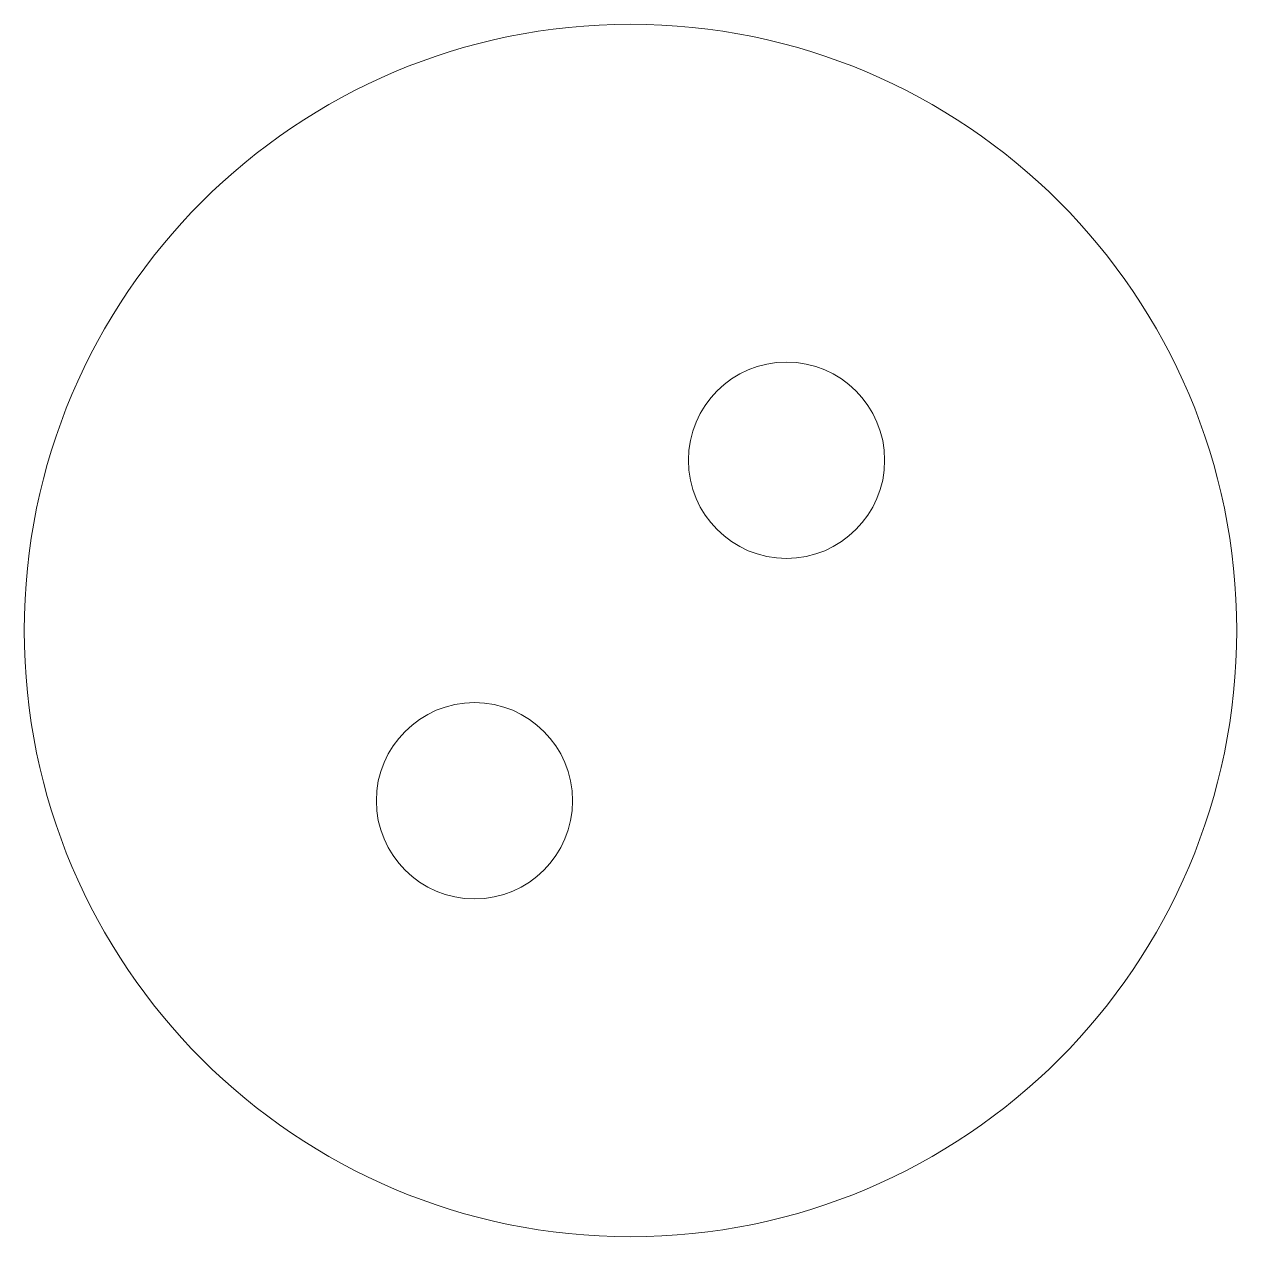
# Model space of a CAD drawing. Header units: millimetres. Extents: x -10.5 to 10.5, y -10.5 to 10.5.
import ezdxf

# ---------------------------------------------------------------- set-up
doc = ezdxf.new("R2010")
doc.units = ezdxf.units.MM

msp = doc.modelspace()

# ---------------------------------------------------------------- linework, layer by layer
at = {"color": 7, "linetype": 'Continuous', "lineweight": 15}
for centre, radius in [((0, 0), 10.5), ((2.702, 2.949), 1.7), ((-2.702, -2.949), 1.7)]:
    msp.add_circle(centre, radius, dxfattribs=at)

doc.saveas('drawing.dxf')
